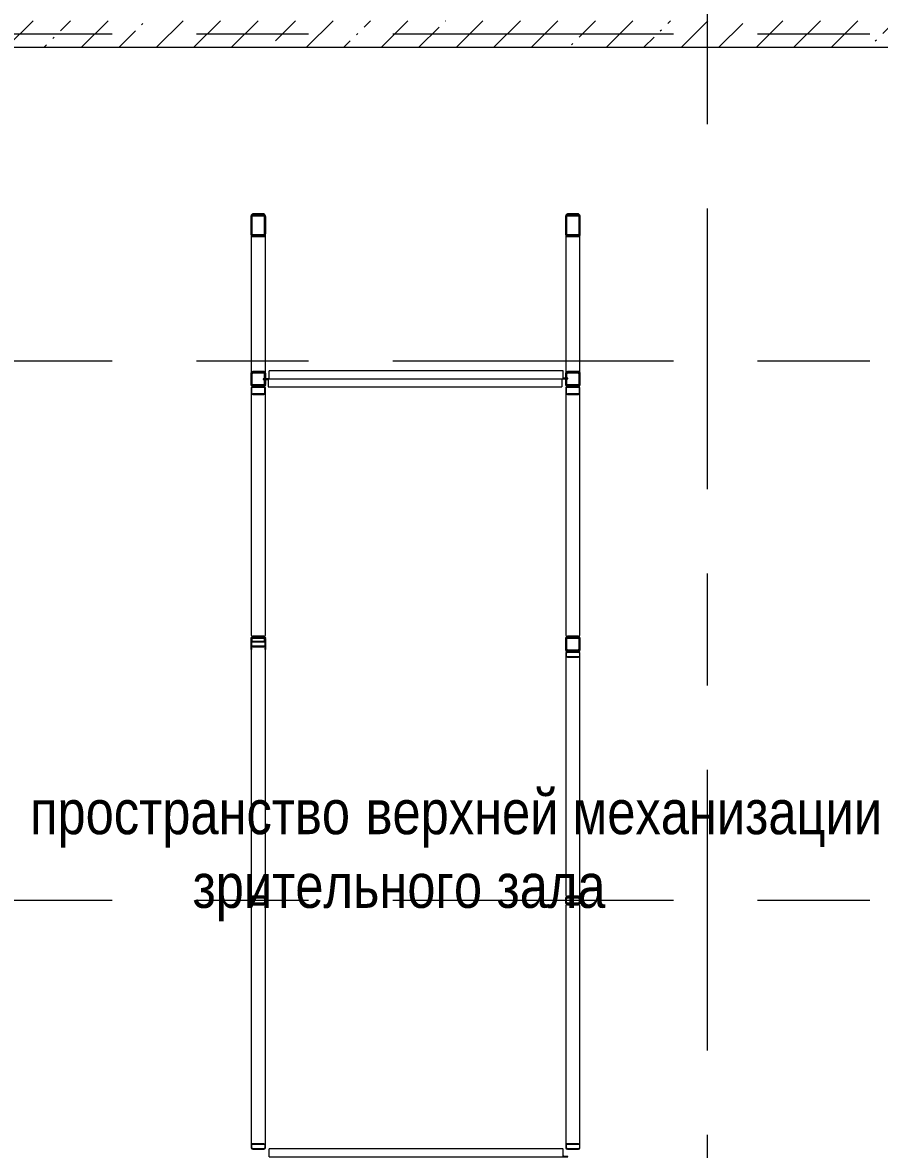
# Model space of a CAD drawing. Header units: millimetres. Extents: x 48966 to 155647, y -43515 to 26217.
# Drawn here: x 115184 to 124881, y -6499 to 6247 of the extents above; entities that cross this region are included whole.
import ezdxf

# ---------------------------------------------------------------- set-up
doc = ezdxf.new("R2010")
doc.units = ezdxf.units.MM
doc.linetypes.add('Осевые', pattern=[6350, 1270, -952.5, 3175, -952.5])
for name, color, linetype, lineweight in [('Каркас несущий', 7, 'Continuous', 9), ('Каркас несущий-1', 7, 'Continuous', 25), ('Оси-2', 7, 'Осевые', 9), ('Перекрытия', 7, 'Continuous', 9), ('Стены-1', 7, 'Continuous', 18), ('Текстовые примечания', 7, 'Continuous', 9), ('Штриховка разреза-1', 7, 'Continuous', 9)]:
    doc.layers.add(name, color=color, linetype=linetype, lineweight=lineweight)
doc.styles.add('Arial Narrow', font='Arial Narrow.ttf', dxfattribs={"height": 500})

# ---------------------------------------------------------------- blocks, each defined once
blk = doc.blocks.new('Профили стальные гнутые замкнутые сварные квадратные ГОСТ  30245-2003 - 160x80x6-513630-План 5-го этажа на отм_ _12_600')
at = {"layer": 'Каркас несущий'}
for p, q in [((110652, -3745), (110652, -6448)), ((110670, -3731), (110794, -3731)), ((110812, -6448), (110812, -3745)), ((110652, -6448), (110652, -6481)), ((110658, -6481), (110658, -6448)), ((110794, -6434), (110670, -6434)), ((110670, -6439), (110794, -6439)), ((110794, -6490), (110670, -6490)), ((110670, -6494), (110794, -6494)), ((110806, -6448), (110806, -6481)), ((110812, -6481), (110812, -6448))]:
    blk.add_line(p, q, dxfattribs=at)
for centre, major_axis, start_param, end_param in [((110670, -3745), (18, 0), 1.570796, 3.141593), ((110794, -3745), (18, 0), 0, 1.570796), ((110670, -6448), (18, 0), 1.570796, 3.141593), ((110670, -6481), (18, 0), 3.141593, 4.712389), ((110670, -6448), (12, 0), 1.570796, 3.141593), ((110670, -6481), (12, 0), 3.141593, 4.712389), ((110794, -6448), (18, 0), 0, 1.570796), ((110794, -6448), (12, 0), 0, 1.570796), ((110794, -6481), (18, 0), 4.712389, 6.283185), ((110794, -6481), (12, 0), 4.712389, 6.283185)]:
    blk.add_ellipse(centre, major_axis=major_axis, ratio=0.751165, start_param=start_param, end_param=end_param, dxfattribs=at)
blk = doc.blocks.new('Профили стальные гнутые замкнутые сварные квадратные ГОСТ  30245-2003 - 160x120x8-513632-План 5-го этажа на отм_ _12_600')
at = {"layer": 'Каркас несущий'}
for p, q in [((110652, 2115), (110652, 2053)), ((110652, 2053), (110652, -681)), ((110660, 2053), (110660, 2115)), ((110794, 2129), (110670, 2129)), ((110670, 2123), (110794, 2123)), ((110794, 2046), (110670, 2046)), ((110670, 2040), (110794, 2040)), ((110804, 2115), (110804, 2053)), ((110812, 2053), (110812, 2115)), ((110812, -681), (110812, 2053)), ((110794, -694), (110670, -694))]:
    blk.add_line(p, q, dxfattribs=at)
for centre, major_axis, start_param, end_param in [((110670, 2115), (18, 0), 1.570796, 3.141593), ((110670, 2053), (18, 0), 3.141593, 4.712389), ((110670, 2115), (10, 0), 1.570796, 3.141593), ((110670, 2053), (10, 0), 3.141593, 4.712389), ((110794, 2115), (18, 0), 0, 1.570796), ((110794, 2115), (10, 0), 0, 1.570796), ((110794, 2053), (18, 0), 4.712389, 6.283185), ((110794, 2053), (10, 0), 4.712389, 6.283185), ((110670, -681), (18, 0), 3.141593, 4.712389), ((110794, -681), (18, 0), 4.712389, 6.283185)]:
    blk.add_ellipse(centre, major_axis=major_axis, ratio=0.73994, start_param=start_param, end_param=end_param, dxfattribs=at)
blk = doc.blocks.new('Профили стальные гнутые замкнутые сварные квадратные ГОСТ  30245-2003 - 160x80x6-516820-План 5-го этажа на отм_ _12_600')
at = {"layer": 'Каркас несущий'}
for p, q in [((117914, -753), (117790, -753)), ((117790, -757), (117914, -757)), ((117772, -766), (117772, -799)), ((117772, -799), (117772, -3621)), ((117778, -799), (117778, -766)), ((117914, -808), (117790, -808)), ((117790, -813), (117914, -813)), ((117926, -766), (117926, -799)), ((117932, -799), (117932, -766)), ((117932, -3621), (117932, -799)), ((117914, -3634), (117790, -3634))]:
    blk.add_line(p, q, dxfattribs=at)
for centre, major_axis, start_param, end_param in [((117790, -766), (18, 0), 1.570796, 3.141593), ((117790, -766), (12, 0), 1.570796, 3.141593), ((117914, -766), (-18, 0), 3.141593, 4.712389), ((117914, -766), (12, 0), 0, 1.570796), ((117790, -799), (18, 0), 3.141593, 4.712389), ((117790, -799), (12, 0), 3.141593, 4.712389), ((117914, -799), (18, 0), 4.712389, 6.283185), ((117914, -799), (12, 0), 4.712389, 6.283185), ((117790, -3621), (18, 0), 3.141593, 4.712389), ((117914, -3621), (18, 0), 4.712389, 6.283185)]:
    blk.add_ellipse(centre, major_axis=major_axis, ratio=0.751165, start_param=start_param, end_param=end_param, dxfattribs=at)
blk = doc.blocks.new('Профили стальные гнутые замкнутые сварные квадратные ГОСТ  30245-2003 - 160x80x6-513633-План 5-го этажа на отм_ _12_600')
at = {"layer": 'Каркас несущий'}
for p, q in [((110652, -885), (110652, -918)), ((110658, -918), (110658, -885)), ((110794, -871), (110670, -871)), ((110670, -876), (110794, -876)), ((110806, -885), (110806, -918)), ((110812, -918), (110812, -885)), ((110652, -918), (110652, -3621)), ((110794, -927), (110670, -927)), ((110670, -931), (110794, -931)), ((110812, -3621), (110812, -918)), ((110794, -3634), (110670, -3634))]:
    blk.add_line(p, q, dxfattribs=at)
for centre, major_axis, start_param, end_param in [((110670, -885), (18, 0), 1.570796, 3.141593), ((110670, -885), (12, 0), 1.570796, 3.141593), ((110794, -885), (-18, 0), 3.141593, 4.712389), ((110794, -885), (12, 0), 0, 1.570796), ((110670, -918), (18, 0), 3.141593, 4.712389), ((110670, -918), (12, 0), 3.141593, 4.712389), ((110794, -918), (18, 0), 4.712389, 6.283185), ((110794, -918), (12, 0), 4.712389, 6.283185), ((110670, -3621), (18, 0), 3.141593, 4.712389), ((110794, -3621), (18, 0), 4.712389, 6.283185)]:
    blk.add_ellipse(centre, major_axis=major_axis, ratio=0.751165, start_param=start_param, end_param=end_param, dxfattribs=at)
blk = doc.blocks.new('Уголки стальные горячекатанные равнополочные ГОСТ 8509-93 - L90x6-525304-План 5-го этажа на отм_ _12_600')
at = {"layer": 'Каркас несущий'}
for p, q in [((117975, 2217), (117975, 2307)), ((121297, 2307), (117975, 2307)), ((121299, 2307), (121297, 2307)), ((121297, 2307), (121297, 2217)), ((121301, 2233), (121301, 2304)), ((117975, 2217), (121297, 2217)), ((121297, 2217), (121356, 2217)), ((121354, 2223), (121308, 2223)), ((121356, 2217), (121356, 2220))]:
    blk.add_line(p, q, dxfattribs=at)
for centre, major_axis, start_param, end_param in [((121299, 2304), (0, 3.3), 4.712389, 6.283185), ((121308, 2233), (0, 10), 1.570796, 3.141593), ((121354, 2220), (0, 3.3), 4.712389, 6.283185)]:
    blk.add_ellipse(centre, major_axis=major_axis, ratio=0.653675, start_param=start_param, end_param=end_param, dxfattribs=at)
blk = doc.blocks.new('Уголки стальные горячекатанные равнополочные ГОСТ 8509-93 - L90x6-525309-План 5-го этажа на отм_ _12_600')
at = {"layer": 'Каркас несущий'}
for p, q in [((117966, 2217), (117907, 2217)), ((117907, 2217), (117907, 2214)), ((117909, 2211), (117955, 2211)), ((117962, 2201), (117962, 2130)), ((117966, 2127), (117966, 2217)), ((117966, 2217), (121288, 2217)), ((121288, 2217), (121288, 2127)), ((117964, 2127), (117966, 2127)), ((117966, 2127), (121288, 2127))]:
    blk.add_line(p, q, dxfattribs=at)
for centre, major_axis, start_param, end_param in [((117909, 2214), (0, 3.3), 1.570796, 3.141593), ((117955, 2201), (0, 10), 4.712389, 6.283185), ((117964, 2130), (0, 3.3), 1.570796, 3.141593)]:
    blk.add_ellipse(centre, major_axis=major_axis, ratio=0.653675, start_param=start_param, end_param=end_param, dxfattribs=at)

msp = doc.modelspace()

# ---------------------------------------------------------------- hatches: boundary and pattern name
at = {"layer": 'Штриховка разреза-1'}
h = msp.add_hatch(dxfattribs=at)
h.set_pattern_fill('FP_2', color=256, style=0, pattern_type=2)
h.set_pattern_definition([(45, (0, 0), (-424.264, 424.264), [600, -100, 20, -100]), (45, (0, 424), (-424.264, 424.264), [])])
h.paths.add_polyline_path([(128217.5, 5967.1), (128781.6, 5967.1), (128781.6, 6267.1), (112591.6, 6267.1), (112591.6, 5967.1), (124885.8, 5967.1)], flags=0)
h.paths.add_polyline_path([(111558.9, 5967.1), (111691.6, 5967.1), (111691.6, 6267.1), (110231.6, 6267.1), (110231.6, 5967.1), (110481.6, 5967.1)], flags=0)

# ---------------------------------------------------------------- linework, layer by layer
at = {"layer": 'Каркас несущий'}
for p, q in [((117771.6, 3858.4), (117771.6, 2279.1)), ((117931.6, 2279.1), (117931.6, 3858.4)), ((121331.6, 3858.4), (121331.6, 2279.1)), ((121491.6, 2279.1), (121491.6, 3858.4)), ((117780.6, 2294.7), (117789.6, 2297.1)), ((117789.6, 2297.1), (117913.6, 2297.1)), ((117913.6, 2297.1), (117922.6, 2294.7)), ((121340.6, 2294.7), (121349.6, 2297.1)), ((121349.6, 2297.1), (121473.6, 2297.1)), ((121473.6, 2297.1), (121482.6, 2294.7)), ((117771.6, 2279.1), (117774, 2288.1)), ((117771.6, 2155.1), (117771.6, 2279.1)), ((117779.6, 2279.1), (117779.6, 2155.1)), ((117913.6, 2289.1), (117789.6, 2289.1)), ((117923.6, 2217.1), (117923.6, 2279.1)), ((117923.6, 2155.1), (117923.6, 2211.1)), ((117929.2, 2288.1), (117931.6, 2279.1)), ((117931.6, 2279.1), (117931.6, 2217.1)), ((117931.6, 2211.1), (117931.6, 2155.1)), ((121331.6, 2279.1), (121334, 2288.1)), ((121331.6, 2223.1), (121331.6, 2279.1)), ((121331.6, 2155.1), (121331.6, 2217.1)), ((121339.6, 2279.1), (121339.6, 2223.1)), ((121339.6, 2217.1), (121339.6, 2155.1)), ((121473.6, 2289.1), (121349.6, 2289.1)), ((121483.6, 2155.1), (121483.6, 2279.1)), ((121489.2, 2288.1), (121491.6, 2279.1)), ((121491.6, 2279.1), (121491.6, 2155.1)), ((117774, 2146.1), (117771.6, 2155.1)), ((117789.6, 2137.1), (117780.6, 2139.5)), ((117789.6, 2145.1), (117913.6, 2145.1)), ((117913.6, 2137.1), (117789.6, 2137.1)), ((117922.6, 2139.5), (117913.6, 2137.1)), ((117931.6, 2155.1), (117929.2, 2146.1)), ((121334, 2146.1), (121331.6, 2155.1)), ((121349.6, 2137.1), (121340.6, 2139.5)), ((121349.6, 2145.1), (121473.6, 2145.1)), ((121473.6, 2137.1), (121349.6, 2137.1)), ((121482.6, 2139.5), (121473.6, 2137.1)), ((121491.6, 2155.1), (121489.2, 2146.1))]:
    msp.add_line(p, q, dxfattribs=at)
at = {"layer": 'Каркас несущий-1'}
for p, q in [((117771.6, 4050.4), (117771.6, 3858.4)), ((117779.6, 3858.4), (117779.6, 4050.4)), ((117913.6, 4078.2), (117789.6, 4078.2)), ((117789.6, 4065.9), (117913.6, 4065.9)), ((117923.6, 4050.4), (117923.6, 3858.4)), ((117931.6, 3858.4), (117931.6, 4050.4)), ((121331.6, 4050.4), (121331.6, 3858.4)), ((121339.6, 3858.4), (121339.6, 4050.4)), ((121473.6, 4078.2), (121349.6, 4078.2)), ((121349.6, 4065.9), (121473.6, 4065.9)), ((121483.6, 4050.4), (121483.6, 3858.4)), ((121491.6, 3858.4), (121491.6, 4050.4)), ((117913.6, 3842.9), (117789.6, 3842.9)), ((117789.6, 3830.5), (117913.6, 3830.5)), ((121473.6, 3842.9), (121349.6, 3842.9)), ((121349.6, 3830.5), (121473.6, 3830.5)), ((117913.6, 2297.1), (117789.6, 2297.1)), ((121473.6, 2297.1), (121349.6, 2297.1)), ((117771.6, 2279.1), (117771.6, 2155.1)), ((117779.6, 2155.1), (117779.6, 2279.1)), ((117789.6, 2289.1), (117913.6, 2289.1)), ((117923.6, 2279.1), (117923.6, 2217.1)), ((117923.6, 2211.1), (117923.6, 2155.1)), ((117931.6, 2217.1), (117931.6, 2279.1)), ((117931.6, 2155.1), (117931.6, 2211.1)), ((121331.6, 2279.1), (121331.6, 2223.1)), ((121331.6, 2217.1), (121331.6, 2155.1)), ((121339.6, 2223.1), (121339.6, 2279.1)), ((121339.6, 2155.1), (121339.6, 2217.1)), ((121349.6, 2289.1), (121473.6, 2289.1)), ((121483.6, 2279.1), (121483.6, 2155.1)), ((121491.6, 2155.1), (121491.6, 2279.1)), ((117913.6, 2145.1), (117789.6, 2145.1)), ((117789.6, 2137.1), (117913.6, 2137.1)), ((121473.6, 2145.1), (121349.6, 2145.1)), ((121349.6, 2137.1), (121473.6, 2137.1)), ((117771.6, -720.9), (117771.6, -844.9)), ((117779.6, -761.5), (117779.6, -720.9)), ((117913.6, -702.9), (117789.6, -702.9)), ((117789.6, -710.9), (117913.6, -710.9)), ((117923.6, -720.9), (117923.6, -761.5)), ((117931.6, -844.9), (117931.6, -720.9)), ((121331.6, -720.9), (121331.6, -844.9)), ((121339.6, -844.9), (121339.6, -720.9)), ((121473.6, -702.9), (121349.6, -702.9)), ((121349.6, -710.9), (121473.6, -710.9)), ((121483.6, -720.9), (121483.6, -844.9)), ((121491.6, -844.9), (121491.6, -720.9)), ((121473.6, -854.9), (121349.6, -854.9)), ((121349.6, -862.9), (121473.6, -862.9)), ((117771.6, -3660.9), (117771.6, -3704.9)), ((117777.6, -3704.9), (117777.6, -3660.9)), ((117913.6, -3642.9), (117789.6, -3642.9)), ((117789.6, -3648.9), (117913.6, -3648.9)), ((117925.6, -3660.9), (117925.6, -3704.9)), ((117931.6, -3704.9), (117931.6, -3660.9)), ((121331.6, -3660.9), (121331.6, -3704.9)), ((121337.6, -3704.9), (121337.6, -3660.9)), ((121473.6, -3642.9), (121349.6, -3642.9)), ((121349.6, -3648.9), (121473.6, -3648.9)), ((121485.6, -3660.9), (121485.6, -3704.9)), ((121491.6, -3704.9), (121491.6, -3660.9)), ((117913.6, -3716.9), (117789.6, -3716.9)), ((117789.6, -3722.9), (117913.6, -3722.9)), ((121473.6, -3716.9), (121349.6, -3716.9)), ((121349.6, -3722.9), (121473.6, -3722.9))]:
    msp.add_line(p, q, dxfattribs=at)
at = {"layer": 'Каркас несущий-1', "flags": 128}
for points in [[(117789.6, 4078.2), (117786.1, 4077.7), (117782.7, 4076.1), (117779.6, 4073.5), (117776.9, 4070.1), (117774.7, 4065.9), (117773, 4061), (117772, 4055.8), (117771.6, 4050.4)], [(117779.6, 4050.4), (117779.8, 4053.4), (117780.4, 4056.3), (117781.3, 4059), (117782.6, 4061.3), (117784.1, 4063.3), (117785.8, 4064.7), (117787.7, 4065.6), (117789.6, 4065.9)], [(117931.6, 4050.4), (117931.3, 4055.8), (117930.3, 4061), (117928.6, 4065.9), (117926.4, 4070.1), (117923.6, 4073.5), (117920.5, 4076.1), (117917.1, 4077.7), (117913.6, 4078.2)], [(117913.6, 4065.9), (117915.6, 4065.6), (117917.5, 4064.7), (117919.2, 4063.3), (117920.7, 4061.3), (117921.9, 4059), (117922.9, 4056.3), (117923.4, 4053.4), (117923.6, 4050.4)], [(121349.6, 4078.2), (121346.1, 4077.7), (121342.7, 4076.1), (121339.6, 4073.5), (121336.9, 4070.1), (121334.7, 4065.9), (121333, 4061), (121332, 4055.8), (121331.6, 4050.4)], [(121339.6, 4050.4), (121339.8, 4053.4), (121340.4, 4056.3), (121341.3, 4059), (121342.6, 4061.3), (121344.1, 4063.3), (121345.8, 4064.7), (121347.7, 4065.6), (121349.6, 4065.9)], [(121491.6, 4050.4), (121491.3, 4055.8), (121490.3, 4061), (121488.6, 4065.9), (121486.4, 4070.1), (121483.6, 4073.5), (121480.5, 4076.1), (121477.1, 4077.7), (121473.6, 4078.2)], [(121473.6, 4065.9), (121475.6, 4065.6), (121477.5, 4064.7), (121479.2, 4063.3), (121480.7, 4061.3), (121481.9, 4059), (121482.9, 4056.3), (121483.4, 4053.4), (121483.6, 4050.4)], [(117771.6, 3858.4), (117772, 3853), (117773, 3847.7), (117774.7, 3842.9), (117776.9, 3838.7), (117779.6, 3835.2), (117782.7, 3832.7), (117786.1, 3831.1), (117789.6, 3830.5)], [(117789.6, 3842.9), (117787.7, 3843.2), (117785.8, 3844.1), (117784.1, 3845.5), (117782.6, 3847.5), (117781.3, 3849.8), (117780.4, 3852.5), (117779.8, 3855.4), (117779.6, 3858.4)], [(117923.6, 3858.4), (117923.4, 3855.4), (117922.9, 3852.5), (117921.9, 3849.8), (117920.7, 3847.5), (117919.2, 3845.5), (117917.5, 3844.1), (117915.6, 3843.2), (117913.6, 3842.9)], [(117913.6, 3830.5), (117917.1, 3831.1), (117920.5, 3832.7), (117923.6, 3835.2), (117926.4, 3838.7), (117928.6, 3842.9), (117930.3, 3847.7), (117931.3, 3853), (117931.6, 3858.4)], [(121331.6, 3858.4), (121332, 3853), (121333, 3847.7), (121334.7, 3842.9), (121336.9, 3838.7), (121339.6, 3835.2), (121342.7, 3832.7), (121346.1, 3831.1), (121349.6, 3830.5)], [(121349.6, 3842.9), (121347.7, 3843.2), (121345.8, 3844.1), (121344.1, 3845.5), (121342.6, 3847.5), (121341.3, 3849.8), (121340.4, 3852.5), (121339.8, 3855.4), (121339.6, 3858.4)], [(121483.6, 3858.4), (121483.4, 3855.4), (121482.9, 3852.5), (121481.9, 3849.8), (121480.7, 3847.5), (121479.2, 3845.5), (121477.5, 3844.1), (121475.6, 3843.2), (121473.6, 3842.9)], [(121473.6, 3830.5), (121477.1, 3831.1), (121480.5, 3832.7), (121483.6, 3835.2), (121486.4, 3838.7), (121488.6, 3842.9), (121490.3, 3847.7), (121491.3, 3853), (121491.6, 3858.4)]]:
    msp.add_lwpolyline(points, dxfattribs=at)
at = {"layer": 'Каркас несущий-1'}
for centre, radius, start, end in [((117789.6, 2279.1), 18, 90, 180), ((117913.6, 2279.1), 18, 0, 90), ((121349.6, 2279.1), 18, 90, 180), ((121473.6, 2279.1), 18, 0, 90), ((117789.6, 2279.1), 10, 90, 180), ((117913.6, 2279.1), 10, 0, 90), ((121349.6, 2279.1), 10, 90, 180), ((121473.6, 2279.1), 10, 0, 90), ((117789.6, 2155.1), 18, 180, 270), ((117789.6, 2155.1), 10, 180, 270), ((117913.6, 2155.1), 10, 270, 0), ((117913.6, 2155.1), 18, 270, 0), ((121349.6, 2155.1), 18, 180, 270), ((121349.6, 2155.1), 10, 180, 270), ((121473.6, 2155.1), 10, 270, 0), ((121473.6, 2155.1), 18, 270, 0), ((117789.6, -720.9), 18, 90, 180), ((117789.6, -720.9), 10, 90, 180), ((117913.6, -720.9), 18, 360, 90), ((117913.6, -720.9), 10, 0, 90), ((121349.6, -720.9), 18, 90, 180), ((121349.6, -720.9), 10, 90, 180), ((121473.6, -720.9), 18, 360, 90), ((121473.6, -720.9), 10, 0, 90), ((121349.6, -844.9), 18, 180, 270), ((121349.6, -844.9), 10, 180, 270), ((121473.6, -844.9), 10, 270, 0), ((121473.6, -844.9), 18, 270, 360), ((117789.6, -3660.9), 18, 90, 180), ((117789.6, -3660.9), 12, 90, 180), ((117913.6, -3660.9), 18, 0, 90), ((117913.6, -3660.9), 12, 0, 90), ((121349.6, -3660.9), 18, 90, 180), ((121349.6, -3660.9), 12, 90, 180), ((121473.6, -3660.9), 18, 0, 90), ((121473.6, -3660.9), 12, 0, 90), ((117789.6, -3704.9), 18, 180, 270), ((117789.6, -3704.9), 12, 180, 270), ((117913.6, -3704.9), 12, 270, 0), ((117913.6, -3704.9), 18, 270, 0), ((121349.6, -3704.9), 18, 180, 270), ((121349.6, -3704.9), 12, 180, 270), ((121473.6, -3704.9), 12, 270, 0), ((121473.6, -3704.9), 18, 270, 0)]:
    msp.add_arc(centre, radius, start, end, dxfattribs=at)
at = {"layer": 'Оси-2'}
for p, q in [((122931.6, 25417.1), (122931.6, -41737.8)), ((150171.6, 6117.1), (50565.6, 6117.1)), ((150171.6, 2417.1), (50565.6, 2417.1)), ((150171.6, -3682.9), (50565.6, -3682.9))]:
    msp.add_line(p, q, dxfattribs=at)
at = {"layer": 'Перекрытия'}
msp.add_line((110431.3, 5967.1), (128781.3, 5967.1), dxfattribs=at)
at = {"layer": 'Стены-1'}
msp.add_line((112591.6, 5967.1), (128781.6, 5967.1), dxfattribs=at)

# ---------------------------------------------------------------- block references
at = {"layer": 'Каркас несущий'}
for name, p in [('Уголки стальные горячекатанные равнополочные ГОСТ 8509-93 - L90x6-525304-План 5-го этажа на отм_ _12_600', (0, 0)), ('Уголки стальные горячекатанные равнополочные ГОСТ 8509-93 - L90x6-525309-План 5-го этажа на отм_ _12_600', (0, 0)), ('Профили стальные гнутые замкнутые сварные квадратные ГОСТ  30245-2003 - 160x120x8-513632-План 5-го этажа на отм_ _12_600', (7120, 0)), ('Профили стальные гнутые замкнутые сварные квадратные ГОСТ  30245-2003 - 160x120x8-513632-План 5-го этажа на отм_ _12_600', (10680, 0)), ('Профили стальные гнутые замкнутые сварные квадратные ГОСТ  30245-2003 - 160x80x6-516820-План 5-го этажа на отм_ _12_600', (0, 0)), ('Профили стальные гнутые замкнутые сварные квадратные ГОСТ  30245-2003 - 160x80x6-513633-План 5-го этажа на отм_ _12_600', (10680, 0)), ('Профили стальные гнутые замкнутые сварные квадратные ГОСТ  30245-2003 - 160x80x6-513630-План 5-го этажа на отм_ _12_600', (7120, 0)), ('Профили стальные гнутые замкнутые сварные квадратные ГОСТ  30245-2003 - 160x80x6-513630-План 5-го этажа на отм_ _12_600', (10680, 0)), ('Уголки стальные горячекатанные равнополочные ГОСТ 8509-93 - L90x6-525304-План 5-го этажа на отм_ _12_600', (0, -8800))]:
    msp.add_blockref(name, p, dxfattribs=at)

# ---------------------------------------------------------------- texts
at = {"layer": 'Текстовые примечания', "char_height": 500, "attachment_point": 1, "style": 'Arial Narrow'}
for s, insert, width in [('верхней', (119066.1, -2432.7), 2645.569), ('пространство', (115269.3, -2432.7), 4409.281), ('\\fArial Narrow|b0|i0|c204|p34|; ', (118907.3, -2432.7), 192.405), ('\\fArial Narrow|b0|i0|c204|p34|; ', (121248.9, -2432.7), 192.405), ('механизации', (121407.6, -2432.7), 4248.944), ('\\fArial Narrow|b0|i0|c204|p34|; ', (120389, -3266.1), 192.405), ('зрительного', (117108.1, -3266.1), 3976.37), ('зала', (120547.7, -3266.1), 1491.139)]:
    msp.add_mtext(s, dxfattribs=dict(at, insert=insert, width=width))

doc.saveas('drawing.dxf')
